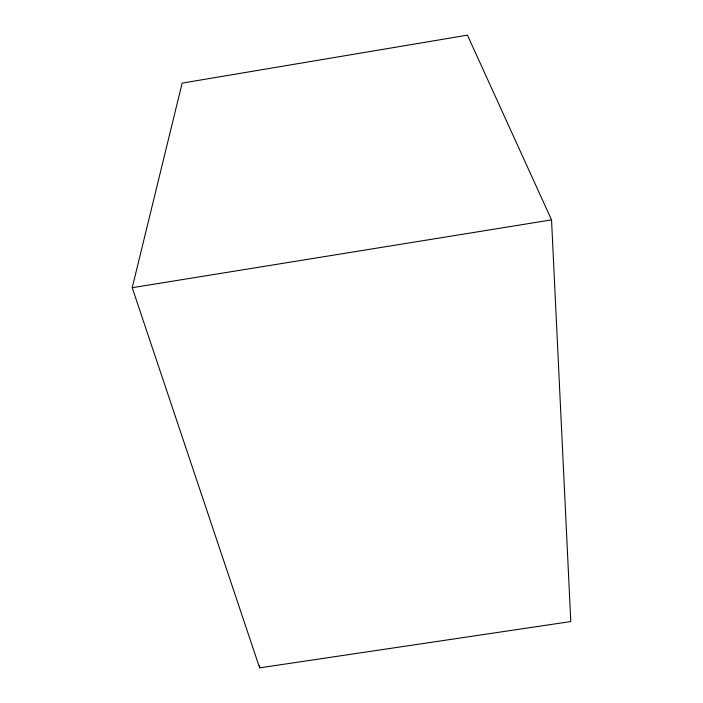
<?xml version="1.0" encoding="UTF-8"?>
<svg xmlns="http://www.w3.org/2000/svg" width="703" height="703" viewBox="0 0 703 703"><rect width="100%" height="100%" fill="white"/><g stroke="black" fill="none" stroke-linecap="round" stroke-linejoin="round"><path stroke-width="1.05" d="M259.627 667.85L132.217 287.703L182.147 83.112L467.442 35.15L551.539 219.881L570.783 621.557L259.627 667.85L259.697 665.662M132.217 287.703L551.539 219.881"/></g></svg>
